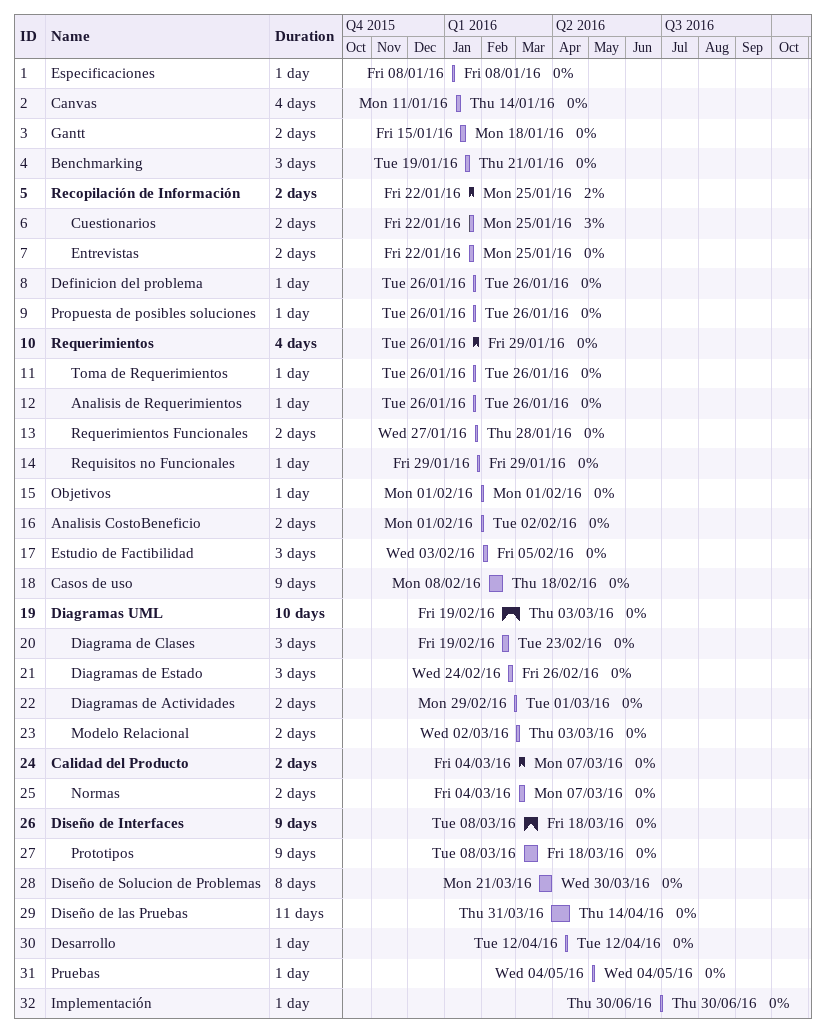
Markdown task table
| ID | Level | Task | Duration | Start | Finish | % complete |
|---|---|---|---|---|---|---|
| 1 | 1 | Especificaciones | 1d | 2016-01-08 | 2016-01-08 | 0 |
| 2 | 1 | Canvas | 4d | 2016-01-11 | 2016-01-14 | 0 |
| 3 | 1 | Gantt | 2d | 2016-01-15 | 2016-01-18 | 0 |
| 4 | 1 | Benchmarking | 3d | 2016-01-19 | 2016-01-21 | 0 |
| 5 | 1 | **Recopilación de Información** | 2d | 2016-01-22 | 2016-01-25 | 2 |
| 6 | 2 | Cuestionarios | 2d | 2016-01-22 | 2016-01-25 | 3 |
| 7 | 2 | Entrevistas | 2d | 2016-01-22 | 2016-01-25 | 0 |
| 8 | 1 | Definicion del problema | 1d | 2016-01-26 | 2016-01-26 | 0 |
| 9 | 1 | Propuesta de posibles soluciones | 1d | 2016-01-26 | 2016-01-26 | 0 |
| 10 | 1 | **Requerimientos** | 4d | 2016-01-26 | 2016-01-29 | 0 |
| 11 | 2 | Toma de Requerimientos | 1d | 2016-01-26 | 2016-01-26 | 0 |
| 12 | 2 | Analisis de Requerimientos | 1d | 2016-01-26 | 2016-01-26 | 0 |
| 13 | 2 | Requerimientos Funcionales | 2d | 2016-01-27 | 2016-01-28 | 0 |
| 14 | 2 | Requisitos no Funcionales | 1d | 2016-01-29 | 2016-01-29 | 0 |
| 15 | 1 | Objetivos | 1d | 2016-02-01 | 2016-02-01 | 0 |
| 16 | 1 | Analisis CostoBeneficio | 2d | 2016-02-01 | 2016-02-02 | 0 |
| 17 | 1 | Estudio de Factibilidad | 3d | 2016-02-03 | 2016-02-05 | 0 |
| 18 | 1 | Casos de uso | 9d | 2016-02-08 | 2016-02-18 | 0 |
| 19 | 1 | **Diagramas UML** | 10d | 2016-02-19 | 2016-03-03 | 0 |
| 20 | 2 | Diagrama de Clases | 3d | 2016-02-19 | 2016-02-23 | 0 |
| 21 | 2 | Diagramas de Estado | 3d | 2016-02-24 | 2016-02-26 | 0 |
| 22 | 2 | Diagramas de Actividades | 2d | 2016-02-29 | 2016-03-01 | 0 |
| 23 | 2 | Modelo Relacional | 2d | 2016-03-02 | 2016-03-03 | 0 |
| 24 | 1 | **Calidad del Producto** | 2d | 2016-03-04 | 2016-03-07 | 0 |
| 25 | 2 | Normas | 2d | 2016-03-04 | 2016-03-07 | 0 |
| 26 | 1 | **Diseño de Interfaces** | 9d | 2016-03-08 | 2016-03-18 | 0 |
| 27 | 2 | Prototipos | 9d | 2016-03-08 | 2016-03-18 | 0 |
| 28 | 1 | Diseño de Solucion de Problemas | 8d | 2016-03-21 | 2016-03-30 | 0 |
| 29 | 1 | Diseño de las Pruebas | 11d | 2016-03-31 | 2016-04-14 | 0 |
| 30 | 1 | Desarrollo | 1d | 2016-04-12 | 2016-04-12 | 0 |
| 31 | 1 | Pruebas | 1d | 2016-05-04 | 2016-05-04 | 0 |
| 32 | 1 | Implementación | 1d | 2016-06-30 | 2016-06-30 | 0 |
